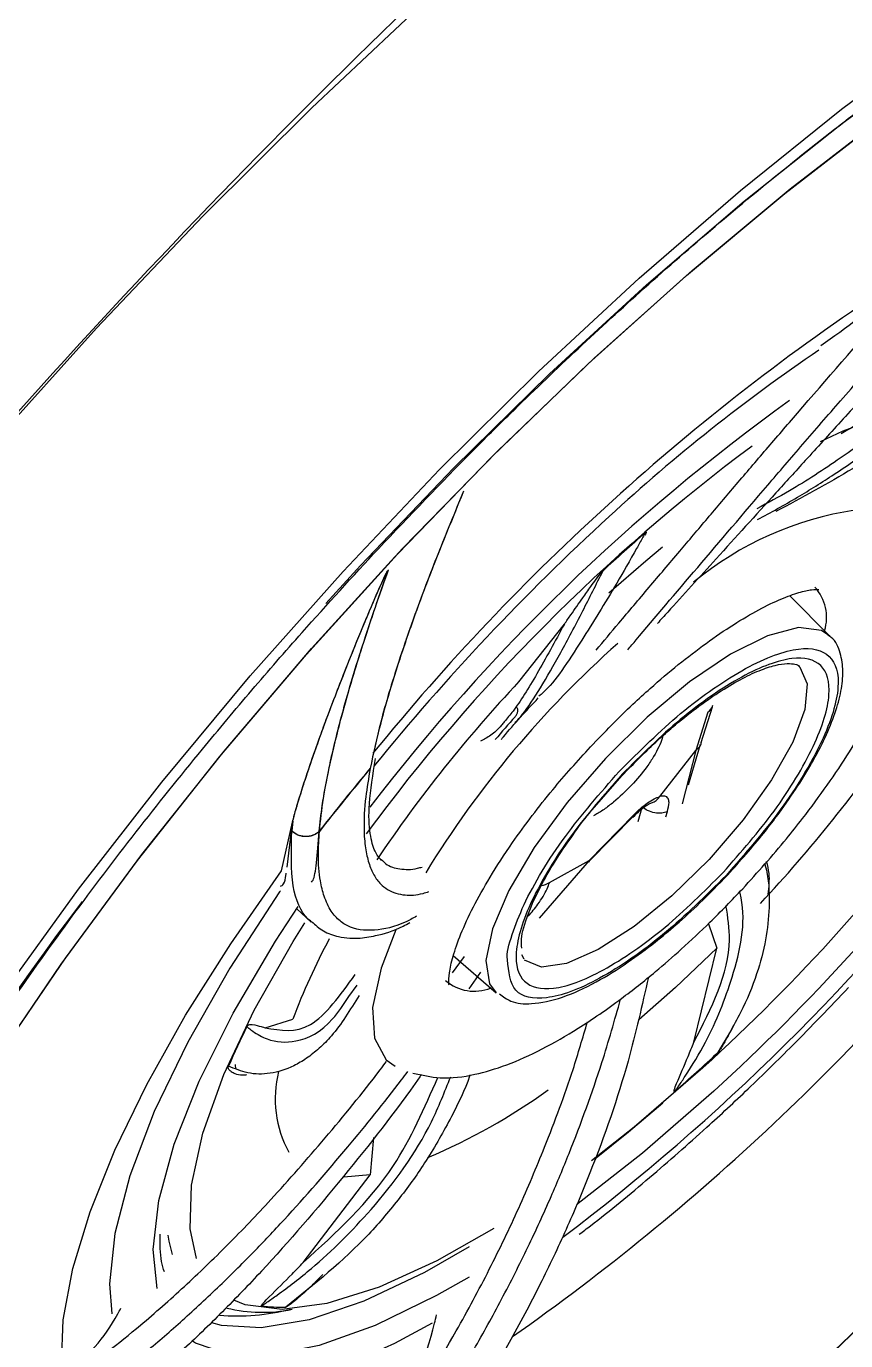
# Model space of a CAD drawing. Header units: inches. Extents: x 2 to 86, y -22 to 129.
# Drawn here: x 12.816 to 13.657, y 67.059 to 68.408 of the extents above; entities that cross this region are included whole.
import ezdxf

# ---------------------------------------------------------------- set-up
doc = ezdxf.new("R2010")
doc.units = ezdxf.units.IN
doc.header["$MEASUREMENT"] = 0
doc.layers.add('1', color=4, linetype='Continuous')
doc.layers.add('BDIM_CYAN', color=4, linetype='Continuous')

# ---------------------------------------------------------------- blocks, each defined once
blk = doc.blocks.new('2020 HS PILLOW')
at = {"layer": '1', "color": 2}
for points, knots in [([(5.8034, -0.0127), (5.5758, -0.0117), (5.1207, -0.0097), (4.4379, -0.0073), (3.7551, -0.0052), (3.0724, -0.0034), (2.3896, -0.0021), (1.7069, -0.001), (1.0241, -0.0003), (0.3414, 0), (-0.3414, 0), (-1.0241, -0.0003), (-1.7069, -0.001), (-2.3896, -0.0021), (-3.0724, -0.0034), (-3.7551, -0.0052), (-4.4379, -0.0073), (-5.1207, -0.0097), (-5.5758, -0.0117), (-5.8034, -0.0127)], [0, 0, 0, 0, 0.058824, 0.117648, 0.176472, 0.235295, 0.294119, 0.352942, 0.411765, 0.470588, 0.529412, 0.588235, 0.647058, 0.705881, 0.764705, 0.823528, 0.882352, 0.941176, 1, 1, 1, 1]), ([(5.8027, -0.0093), (4.0523, -0.005), (0.1838, 0.0045), (-3.6846, -0.0044), (-5.8027, -0.0093)], [0, 0, 0, 0, 0.452479, 1, 1, 1, 1])]:
    blk.add_open_spline(points, degree=3, knots=knots, dxfattribs=at)
blk = doc.blocks.new('2020 RHYTHM')
at = {"layer": 'BDIM_CYAN', "color": 3}
for p, q in [((10.8172, 66.874), (10.8292, 66.8868)), ((11.267, 66.7968), (11.226, 66.838)), ((10.9481, 66.7499), (10.9948, 66.8091)), ((11.135, 66.6876), (11.1466, 66.7243)), ((11.1419, 66.7186), (11.1295, 66.6795)), ((11.122, 66.6443), (11.1345, 66.6857)), ((11.0926, 66.6321), (11.1295, 66.6795)), ((11.1295, 66.6795), (11.1154, 66.6246)), ((11.021, 66.6156), (11.0536, 66.6533)), ((11.0704, 66.6066), (11.0744, 66.6214)), ((11.0989, 66.6114), (11.1004, 66.6167)), ((10.7046, 66.556), (10.7159, 66.6058)), ((10.7159, 66.6058), (10.715, 66.5969)), ((10.7162, 66.6069), (10.7152, 66.5968)), ((11.0199, 66.5655), (11.066, 66.6124)), ((11.0659, 66.6133), (11.0201, 66.5666)), ((10.7104, 66.5597), (10.715, 66.5969)), ((11.0201, 66.5666), (10.9688, 66.5074)), ((10.9795, 66.544), (11.0201, 66.5666)), ((10.7203, 66.5171), (10.735, 66.5034)), ((11.1424, 66.5015), (11.1511, 66.4766)), ((10.8799, 66.4513), (10.8922, 66.4682)), ((10.8809, 66.4689), (10.925, 66.4307)), ((10.9535, 66.4653), (10.9511, 66.4698)), ((11.1275, 66.38), (11.1511, 66.4766)), ((10.897, 66.435), (10.9091, 66.4518)), ((10.7737, 66.4269), (10.7822, 66.4386)), ((10.6881, 66.395), (10.7165, 66.4037)), ((10.6571, 66.3573), (10.6575, 66.3524)), ((10.799, 66.2825), (10.7956, 66.2441)), ((10.727, 66.1541), (10.7956, 66.2441))]:
    blk.add_line(p, q, dxfattribs=at)
at = {"layer": 'BDIM_CYAN', "color": 3, "flags": 128}
for points in [[(12.265, 67.9701), (12.2612, 67.9807), (12.236, 68.0288), (12.2011, 68.067), (12.1568, 68.0951), (12.1035, 68.1128), (12.0416, 68.1199), (11.9715, 68.1166), (11.8938, 68.1027), (11.809, 68.0783), (11.7179, 68.0438), (11.621, 67.9992), (11.5192, 67.945), (11.4132, 67.8816), (11.3038, 67.8094), (11.1918, 67.7291), (11.0782, 67.6411), (10.9637, 67.5463), (10.8493, 67.4452), (10.7358, 67.3387), (10.624, 67.2276)], [(10.8666, 66.9675), (10.9681, 67.0681), (11.0714, 67.1638), (11.1753, 67.2538), (11.2789, 67.3372), (11.3812, 67.4132), (11.4813, 67.4811), (11.5781, 67.5401), (11.6708, 67.5898), (11.7583, 67.6297), (11.84, 67.6593), (11.915, 67.6785), (11.9825, 67.6869), (12.042, 67.6846), (12.0928, 67.6715), (12.1346, 67.6478), (12.1667, 67.6137), (12.1891, 67.5695), (12.2013, 67.5157), (12.2035, 67.4527), (12.2007, 67.4186)], [(10.8237, 66.8809), (10.9205, 66.9807), (11.0196, 67.0763), (11.12, 67.1667), (11.2207, 67.2509), (11.3205, 67.3282), (11.4185, 67.3976), (11.5138, 67.4586), (11.6052, 67.5104), (11.6919, 67.5525), (11.773, 67.5845), (11.8476, 67.6062), (11.9151, 67.6171), (11.9746, 67.6174), (11.9997, 67.6137)], [(10.8292, 66.8868), (10.9262, 66.9864), (11.0254, 67.0817), (11.1258, 67.1717), (11.2264, 67.2556), (11.3262, 67.3324), (11.4241, 67.4014), (11.5191, 67.4618), (11.6103, 67.5131), (11.6967, 67.5546), (11.7775, 67.5861), (11.8517, 67.6071), (11.9187, 67.6174), (11.9777, 67.617), (12.0018, 67.6133)], [(10.7502, 66.8301), (10.7857, 66.8691), (10.8813, 66.9693), (10.9794, 67.0657), (11.079, 67.1572), (11.1792, 67.2429), (11.2789, 67.3221), (11.3771, 67.3938), (11.4729, 67.4575), (11.5654, 67.5124), (11.6536, 67.5581), (11.7069, 67.582)], [(10.7502, 66.8301), (10.7857, 66.8691), (10.8813, 66.9693), (10.9794, 67.0657), (11.079, 67.1572), (11.1792, 67.2429), (11.2789, 67.3221), (11.3771, 67.3938), (11.4729, 67.4575), (11.5654, 67.5124), (11.6536, 67.5581), (11.7069, 67.582)], [(12.1339, 67.4701), (12.1357, 67.4575), (12.1376, 67.3964), (12.1293, 67.3268), (12.1109, 67.2495), (12.0825, 67.1651), (12.0446, 67.0746), (11.9974, 66.9789), (11.9414, 66.8791), (11.8773, 66.776), (11.8056, 66.6708), (11.7272, 66.5645), (11.6427, 66.4583), (11.5532, 66.3533), (11.4595, 66.2504), (11.3625, 66.1508), (11.2633, 66.0555)], [(10.624, 67.2276), (10.5149, 67.1128), (10.4092, 66.995), (10.3078, 66.8753), (10.2114, 66.7544), (10.1208, 66.6334), (10.0366, 66.5132), (9.9596, 66.3946), (9.8902, 66.2786), (9.829, 66.166), (9.7765, 66.0578), (9.7331, 65.9547), (9.699, 65.8575), (9.6747, 65.767), (9.6602, 65.6838), (9.6556, 65.6086), (9.6611, 65.542), (9.6764, 65.4844), (9.7017, 65.4363), (9.7366, 65.3981), (9.7808, 65.37), (9.801, 65.3617)], [(11.2574, 66.9963), (11.2808, 67.0072), (11.315, 67.0201)], [(10.3366, 65.452), (10.307, 65.4495), (10.2475, 65.4518), (10.1966, 65.4649), (10.1549, 65.4886), (10.1227, 65.5227), (10.1004, 65.5669), (10.0881, 65.6207), (10.086, 65.6837), (10.0941, 65.7551), (10.1123, 65.8344), (10.1405, 65.9208), (10.1783, 66.0134), (10.2254, 66.1113), (10.2814, 66.2137), (10.3457, 66.3194), (10.4177, 66.4276), (10.4967, 66.5371), (10.5819, 66.6469), (10.6726, 66.7559), (10.7678, 66.8631), (10.8666, 66.9675)], [(11.0404, 66.841), (11.0783, 66.8741), (11.0953, 66.8882)], [(10.1701, 65.615), (10.166, 65.6249), (10.1534, 65.6764), (10.1509, 65.737), (10.1587, 65.8061), (10.1765, 65.883), (10.2043, 65.967), (10.2417, 66.0572), (10.2884, 66.1526), (10.3439, 66.2522), (10.4075, 66.3551), (10.4788, 66.4603), (10.5569, 66.5665), (10.641, 66.6727), (10.7302, 66.7779), (10.8237, 66.8809)], [(10.1648, 65.6284), (10.153, 65.6796), (10.1511, 65.7407), (10.1594, 65.8103), (10.1778, 65.8877), (10.2062, 65.972), (10.2442, 66.0625), (10.2914, 66.1582), (10.3473, 66.2581), (10.4114, 66.3612), (10.4831, 66.4664), (10.5615, 66.5726), (10.646, 66.6788), (10.7355, 66.7839), (10.8172, 66.874)], [(11.267, 66.7968), (11.2584, 66.8026), (11.2349, 66.8054), (11.2032, 66.7971), (11.1652, 66.7782), (11.1232, 66.7497), (11.0796, 66.7134), (11.0369, 66.6713), (10.9975, 66.6259), (10.9639, 66.5799), (10.9379, 66.5359), (10.921, 66.4964), (10.9143, 66.4638), (10.9181, 66.4399), (10.925, 66.4307)], [(11.2356, 66.7656), (11.2362, 66.765), (11.2439, 66.7477), (11.2414, 66.7214), (11.2289, 66.6878), (11.2073, 66.6492), (11.1781, 66.6082), (11.1432, 66.5677), (11.105, 66.5304), (11.0662, 66.4988), (11.0293, 66.4751), (10.997, 66.4609), (10.9713, 66.4572), (10.954, 66.4641)], [(11.066, 66.6124), (11.0663, 66.6123), (11.0664, 66.6125), (11.0659, 66.6133)], [(10.4793, 66.0494), (10.481, 66.0954), (10.4907, 66.1478), (10.5084, 66.206), (10.5338, 66.2693), (10.5666, 66.3368), (10.6064, 66.4077), (10.6526, 66.4811), (10.7046, 66.556)], [(10.4793, 66.0494), (10.481, 66.0954), (10.4907, 66.1478), (10.5084, 66.206), (10.5338, 66.2693), (10.5666, 66.3368), (10.6064, 66.4077), (10.6526, 66.4811), (10.7046, 66.556)], [(10.7037, 66.5355), (10.7028, 66.5343), (10.6518, 66.4559), (10.6087, 66.3803), (10.5743, 66.3089), (10.5492, 66.243), (10.5338, 66.1837), (10.5285, 66.1321), (10.5307, 66.1015)], [(10.5772, 66.1273), (10.5732, 66.1673), (10.5789, 66.2176), (10.5947, 66.2756), (10.6203, 66.3402), (10.6552, 66.41), (10.6987, 66.4838), (10.7218, 66.5193)], [(10.6175, 66.1582), (10.6109, 66.1885), (10.6123, 66.2336), (10.6239, 66.2868), (10.6455, 66.3471), (10.6766, 66.4131), (10.7167, 66.4834), (10.7286, 66.5024)], [(10.822, 66.4955), (10.8068, 66.4561), (10.7981, 66.4158), (10.8, 66.3841), (10.8122, 66.362), (10.8213, 66.3554)], [(11.1511, 66.4766), (11.1086, 66.4361), (11.0711, 66.403)], [(11.1368, 66.3538), (11.0663, 66.2929), (11.0227, 66.2584)], [(11.1481, 66.33), (11.075, 66.2664), (11.0072, 66.2132)], [(11.0956, 66.3174), (11.0604, 66.2877), (11.0257, 66.2598)], [(11.465, 66.2562), (11.3682, 66.1564), (11.2691, 66.0608), (11.1687, 65.9705), (11.0681, 65.8862), (10.9682, 65.809), (10.8702, 65.7395), (10.7749, 65.6786), (10.6835, 65.6268), (10.5968, 65.5846), (10.5157, 65.5526), (10.4411, 65.531), (10.3736, 65.52), (10.3668, 65.5195)], [(10.7956, 66.2441), (10.7686, 66.2418), (10.7678, 66.2419)], [(10.9223, 66.189), (10.8641, 66.1559), (10.8047, 66.1287), (10.7513, 66.112), (10.7053, 66.1059), (10.6675, 66.1108), (10.6557, 66.1154)], [(10.5928, 66.1622), (10.5895, 66.1761), (10.5886, 66.182)], [(10.8973, 66.1702), (10.8512, 66.1438), (10.7891, 66.1144), (10.733, 66.0953), (10.684, 66.087), (10.6432, 66.0896), (10.6334, 66.0923)], [(10.897, 66.1391), (10.8638, 66.1201), (10.8007, 66.0894), (10.7435, 66.0689), (10.6931, 66.0589), (10.6506, 66.0598), (10.6167, 66.0713), (10.6135, 66.0733)], [(10.5694, 66.0339), (10.5726, 66.0318), (10.6065, 66.0185), (10.6491, 66.0159), (10.6996, 66.024), (10.7573, 66.0426), (10.8209, 66.0714), (10.8594, 66.0921)]]:
    blk.add_lwpolyline(points, dxfattribs=at)
at = {"layer": 'BDIM_CYAN', "color": 3}
for centre, radius, start, end in [((12.6209, 65.1944), 2.3491, 123.4442, 140.8816), ((12.2908, 65.5655), 1.8427, 124.1722, 132.7172), ((12.4166, 65.3791), 2.0424, 125.6656, 142.5405), ((12.3233, 65.4661), 1.9021, 126.6755, 143.6373), ((11.3441, 66.5881), 0.3417, 98.6514, 129.379), ((12.6438, 65.1678), 2.3744, 132.4667, 140.9618), ((12.3057, 65.4972), 1.8664, 131.1344, 132.9341), ((11.2178, 66.8161), 0.0459, 342.4315, 42.3943), ((11.7437, 66.0079), 1.0451, 131.6107, 148.5054), ((11.9933, 65.7676), 1.4344, 136.7734, 146.1129), ((11.1345, 66.7295), 0.0132, 303.8493, 343.3056), ((11.7822, 65.9719), 1.1194, 138.4715, 140.0611), ((10.134, 67.5184), 1.4557, 316.8337, 325.7758), ((12.975, 64.8467), 2.8358, 140.2218, 141.8991), ((12.9751, 64.8465), 2.8358, 140.222, 141.8992), ((9.8026, 67.8215), 1.9835, 312.2724, 323.7022), ((11.0803, 66.6398), 0.0145, 285.7295, 327.9438), ((9.6877, 67.9289), 2.1655, 312.4084, 323.0334), ((9.6229, 67.9922), 2.2719, 307.0934, 322.3108), ((9.551, 68.0549), 2.417, 305.1276, 321.5289), ((10.9687, 66.5595), 0.0189, 277.4438, 304.7029), ((12.3321, 65.1147), 2.3113, 142.4195, 159.6796), ((11.3214, 66.1799), 0.645, 151.6577, 159.6952), ((10.9023, 66.4772), 0.0448, 229.1678, 292.1588), ((11.415, 66.0253), 0.8329, 153.558, 156.6403), ((9.8805, 67.7357), 1.8665, 311.1344, 312.9343), ((10.8122, 66.3219), 0.114, 165.7856, 208.6509), ((10.603, 66.8541), 0.6436, 293.035, 305.6611), ((10.6601, 66.3087), 0.2094, 264.7697, 284.893), ((10.6849, 66.2555), 0.1525, 256.2865, 281.5983), ((10.7045, 66.2484), 0.1401, 261.7323, 271.8545)]:
    blk.add_arc(centre, radius, start, end, dxfattribs=at)
for points, knots in [([(12.2545, 66.6075), (12.2918, 66.6572), (12.3281, 66.7067), (12.398, 66.8053), (12.4317, 66.8545), (12.4964, 66.9525), (12.5275, 67.0014), (12.5721, 67.0745), (12.5867, 67.0989), (12.6149, 67.1472), (12.6286, 67.1711), (12.6951, 67.29), (12.7416, 67.382), (12.8017, 67.5156), (12.8201, 67.5593), (12.8452, 67.6238), (12.8532, 67.6452), (12.8683, 67.6874), (12.8754, 67.7083), (12.9086, 67.8109), (12.9278, 67.8877), (12.9459, 67.9952), (12.9501, 68.0297), (12.9549, 68.0961), (12.9555, 68.1281), (12.9517, 68.2196), (12.9417, 68.2736), (12.9076, 68.3683), (12.8834, 68.4089), (12.844, 68.4509), (12.8356, 68.4589), (12.8181, 68.4739), (12.8089, 68.4809), (12.7801, 68.5005), (12.7594, 68.5116), (12.6922, 68.5392), (12.6412, 68.5501), (12.5691, 68.554), (12.5543, 68.5543), (12.5238, 68.554), (12.5082, 68.5533), (12.4604, 68.5498), (12.4273, 68.5455), (12.3244, 68.527), (12.2509, 68.5071), (12.1527, 68.4727), (12.1328, 68.4654), (12.0922, 68.4497), (12.0716, 68.4413), (12.009, 68.4149), (11.9666, 68.3956), (11.8371, 68.3326), (11.7479, 68.284), (11.6098, 68.2011), (11.563, 68.1718), (11.4918, 68.1252), (11.4678, 68.1093), (11.42, 68.0768), (11.3961, 68.0603), (11.3242, 68.0097), (11.2761, 67.9747), (11.1797, 67.9021), (11.1314, 67.8645), (11.083, 67.8257)], [0, 0, 0, 0, 0.03125, 0.03125, 0.0625, 0.0625, 0.09375, 0.09375, 0.109375, 0.109375, 0.125, 0.125, 0.1875, 0.1875, 0.21875, 0.21875, 0.234375, 0.234375, 0.25, 0.25, 0.3125, 0.3125, 0.34375, 0.34375, 0.375, 0.375, 0.4375, 0.4375, 0.5, 0.5, 0.515625, 0.515625, 0.53125, 0.53125, 0.5625, 0.5625, 0.625, 0.625, 0.640625, 0.640625, 0.65625, 0.65625, 0.6875, 0.6875, 0.75, 0.75, 0.765625, 0.765625, 0.78125, 0.78125, 0.8125, 0.8125, 0.875, 0.875, 0.90625, 0.90625, 0.921875, 0.921875, 0.9375, 0.9375, 0.96875, 0.96875, 1, 1, 1, 1]), ([(10.8041, 66.8864), (10.836, 66.92), (10.8807, 66.967), (10.9479, 67.0336), (11.0051, 67.0885), (11.0736, 67.1514), (11.1454, 67.2142), (11.22, 67.2762), (11.2959, 67.3359), (11.372, 67.3921), (11.4474, 67.4441), (11.5212, 67.4911), (11.5926, 67.5327), (11.661, 67.5686), (11.7258, 67.5986), (11.7864, 67.6225), (11.8425, 67.6403), (11.8937, 67.6522), (11.9398, 67.6584), (11.9806, 67.6591), (12.0163, 67.6547), (12.0471, 67.645), (12.0703, 67.6329), (12.0809, 67.6212), (12.085, 67.6167)], [0, 0, 0, 0, 0.061381, 0.085743, 0.126095, 0.167656, 0.211897, 0.257667, 0.304484, 0.351956, 0.399794, 0.447773, 0.495715, 0.543471, 0.590922, 0.637969, 0.684553, 0.730667, 0.776404, 0.82204, 0.868105, 0.91578, 0.967486, 1, 1, 1, 1]), ([(12.176, 66.249), (12.0576, 66.1002), (11.806, 65.807), (11.4688, 65.4693), (11.2288, 65.2567), (11.0918, 65.1435), (10.9908, 65.0611), (10.8927, 64.9813), (10.7657, 64.8794), (10.6132, 64.7611), (10.4412, 64.6372), (10.3068, 64.5513), (10.2047, 64.4946), (10.1062, 64.4462), (9.9436, 64.3844), (9.7396, 64.3674), (9.5478, 64.4692), (9.4195, 64.6867), (9.3765, 64.948), (9.3859, 65.161), (9.4037, 65.2893), (9.43, 65.4214), (9.4697, 65.558), (9.5161, 65.68), (9.5465, 65.75), (9.571, 65.8024), (9.5974, 65.8549), (9.6349, 65.925), (9.7048, 66.0492), (9.8614, 66.3024), (10.1282, 66.6729), (10.5011, 67.1109), (10.7725, 67.385), (10.9106, 67.5144)], [0, 0, 0, 0, 0.0625, 0.125, 0.15625, 0.171875, 0.1875, 0.203125, 0.21875, 0.25, 0.28125, 0.3125, 0.328125, 0.34375, 0.375, 0.4375, 0.5, 0.5625, 0.625, 0.65625, 0.671875, 0.6875, 0.71875, 0.734375, 0.742188, 0.75, 0.757812, 0.765625, 0.78125, 0.8125, 0.875, 0.9375, 1, 1, 1, 1]), ([(11.5072, 67.2618), (11.4912, 67.2452), (11.4543, 67.2069), (11.4038, 67.1533), (11.3565, 67.1024), (11.3164, 67.0588), (11.2784, 67.0171), (11.2434, 66.9786), (11.2003, 66.9311), (11.1529, 66.8787), (11.1129, 66.8347), (11.0937, 66.8136), (11.0902, 66.8097)], [0, 0, 0, 0, 0.099872, 0.231515, 0.326632, 0.415728, 0.50721, 0.595708, 0.671473, 0.831615, 0.969447, 1, 1, 1, 1]), ([(11.0273, 66.7824), (11.035, 66.7915), (11.0526, 66.8124), (11.0811, 66.8461), (11.1115, 66.882), (11.1413, 66.9173), (11.1709, 66.9521), (11.2016, 66.9881), (11.2521, 67.0468), (11.327, 67.133), (11.397, 67.2097), (11.4329, 67.249)], [0, 0, 0, 0, 0.072079, 0.163922, 0.252754, 0.330159, 0.407557, 0.485072, 0.562853, 0.776309, 1, 1, 1, 1]), ([(11.2577, 67.0947), (11.2836, 67.1133), (11.3438, 67.1567), (11.4004, 67.2155), (11.4327, 67.2492)], [0, 0, 0, 0, 0.429129, 1, 1, 1, 1]), ([(11.0599, 66.7827), (11.0627, 66.7861), (11.0843, 66.8119), (11.1315, 66.8672), (11.1894, 66.9353), (11.2394, 66.9937), (11.2787, 67.0391), (11.3185, 67.0846), (11.3632, 67.135), (11.4072, 67.1838), (11.4395, 67.219), (11.4532, 67.2339)], [0, 0, 0, 0, 0.028481, 0.220014, 0.417808, 0.510683, 0.606377, 0.70895, 0.793606, 0.912397, 1, 1, 1, 1]), ([(11.1929, 66.9163), (11.2065, 66.9237), (11.2328, 66.938), (11.2735, 66.9638), (11.3131, 66.9912), (11.3531, 67.021), (11.4093, 67.0653), (11.4491, 67.1001), (11.4771, 67.1246)], [0, 0, 0, 0, 0.135552, 0.260798, 0.405842, 0.535564, 0.673856, 1, 1, 1, 1]), ([(11.5018, 67.1232), (11.5012, 67.1227), (11.4996, 67.1213), (11.4948, 67.1173), (11.4794, 67.1047), (11.4428, 67.0753), (11.3784, 67.0267), (11.2967, 66.9701), (11.2382, 66.9387), (11.2117, 66.9245)], [0, 0, 0, 0, 0.007325, 0.019566, 0.058651, 0.192116, 0.441769, 0.746986, 1, 1, 1, 1]), ([(11.4142, 67.0834), (11.3903, 67.0639), (11.3464, 67.0281), (11.2823, 66.9818), (11.2321, 66.9488), (11.2034, 66.9334), (11.1922, 66.9274)], [0, 0, 0, 0, 0.341335, 0.627264, 0.854476, 1, 1, 1, 1]), ([(11.3082, 67.0197), (11.3006, 67.0161), (11.2906, 67.0113), (11.2808, 67.0056), (11.2785, 67.0043)], [0, 0, 0, 0, 0.766316, 1, 1, 1, 1]), ([(10.8914, 66.9453), (10.878, 66.9127), (10.8525, 66.8506), (10.8249, 66.7722), (10.8059, 66.7091), (10.7989, 66.6764), (10.7956, 66.661)], [0, 0, 0, 0, 0.292679, 0.556946, 0.792739, 1, 1, 1, 1]), ([(10.8914, 66.9453), (10.8824, 66.9236), (10.8645, 66.8802), (10.8429, 66.8231), (10.8254, 66.7725), (10.8124, 66.7301), (10.8023, 66.6925), (10.7979, 66.6714), (10.7957, 66.6609)], [0, 0, 0, 0, 0.192911, 0.386635, 0.548014, 0.709749, 0.856107, 1, 1, 1, 1]), ([(11.0779, 66.903), (11.0775, 66.9023), (11.0765, 66.9004), (11.0735, 66.895), (11.064, 66.8779), (11.0425, 66.8403), (11.0094, 66.7869), (10.9834, 66.7473), (10.9702, 66.7363), (10.9686, 66.7351)], [0, 0, 0, 0, 0.009297, 0.024835, 0.074449, 0.243874, 0.560787, 0.948233, 1, 1, 1, 1]), ([(11.0779, 66.903), (11.078, 66.903), (11.0782, 66.9032), (11.0784, 66.9034), (11.0786, 66.9034), (11.0787, 66.9033), (11.0787, 66.903), (11.0783, 66.902), (11.0777, 66.901), (11.0773, 66.9004)], [0, 0, 0, 0, 0.0547071, 0.1099512, 0.1599651, 0.2146254, 0.3080852, 0.5999564, 1, 1, 1, 1]), ([(11.1776, 66.5375), (11.1929, 66.5544), (11.2143, 66.5782), (11.2427, 66.614), (11.2649, 66.644), (11.2881, 66.6788), (11.3086, 66.7138), (11.3257, 66.7484), (11.339, 66.7818), (11.3477, 66.8138), (11.3516, 66.8447), (11.3486, 66.874), (11.3427, 66.8957), (11.3351, 66.9045), (11.334, 66.9058)], [0, 0, 0, 0, 0.128569, 0.17973, 0.263603, 0.348494, 0.437544, 0.528263, 0.619974, 0.712456, 0.805925, 0.898014, 0.985298, 1, 1, 1, 1]), ([(10.1574, 65.5635), (10.1527, 65.5678), (10.1402, 65.5792), (10.1267, 65.6053), (10.1159, 65.6415), (10.1112, 65.6843), (10.1127, 65.7338), (10.1207, 65.7901), (10.1355, 65.8527), (10.1572, 65.9213), (10.1859, 65.9953), (10.2215, 66.074), (10.2637, 66.1567), (10.3122, 66.2425), (10.3664, 66.3305), (10.4257, 66.4196), (10.4888, 66.5083), (10.5547, 66.5954), (10.6167, 66.6728), (10.6739, 66.741), (10.7338, 66.81), (10.7778, 66.8579), (10.8041, 66.8864)], [0, 0, 0, 0, 0.034554, 0.091606, 0.14436, 0.195909, 0.247364, 0.299045, 0.351183, 0.403793, 0.456811, 0.51014, 0.563672, 0.61728, 0.670803, 0.724005, 0.776453, 0.82716, 0.876965, 0.91271, 0.947974, 1, 1, 1, 1]), ([(10.7159, 66.6058), (10.7172, 66.6106), (10.7199, 66.6205), (10.7252, 66.6378), (10.7317, 66.6577), (10.7396, 66.6806), (10.7489, 66.7065), (10.76, 66.7358), (10.771, 66.7639), (10.781, 66.7888), (10.7891, 66.8085), (10.798, 66.8298), (10.8055, 66.8471), (10.8113, 66.8594), (10.8132, 66.8629), (10.8139, 66.864), (10.8142, 66.8644), (10.8143, 66.8646), (10.8144, 66.8647)], [0, 0, 0, 0, 0.080962, 0.167462, 0.259658, 0.357707, 0.461762, 0.571968, 0.68846, 0.761739, 0.827128, 0.884505, 0.967923, 0.990248, 0.996641, 0.998677, 0.999422, 1, 1, 1, 1]), ([(10.7162, 66.6069), (10.7181, 66.6138), (10.7223, 66.6289), (10.7319, 66.6586), (10.7423, 66.6886), (10.7527, 66.7165), (10.7612, 66.7389), (10.7721, 66.767), (10.7843, 66.7971), (10.7971, 66.8277), (10.8058, 66.8479), (10.8115, 66.8597), (10.8132, 66.863), (10.8139, 66.864), (10.8142, 66.8644), (10.8143, 66.8646), (10.8144, 66.8646)], [0, 0, 0, 0, 0.116058, 0.252234, 0.419435, 0.496544, 0.580239, 0.670725, 0.798539, 0.889314, 0.969997, 0.9908, 0.996799, 0.998729, 0.999441, 1, 1, 1, 1]), ([(10.7434, 66.5965), (10.7443, 66.605), (10.7455, 66.6165), (10.7488, 66.6377), (10.7523, 66.656), (10.7576, 66.6801), (10.7634, 66.7039), (10.7715, 66.7337), (10.7817, 66.7677), (10.7926, 66.8017), (10.8036, 66.8342), (10.8106, 66.8541), (10.8144, 66.8647)], [0, 0, 0, 0, 0.128921, 0.173174, 0.289807, 0.364294, 0.464776, 0.565061, 0.689177, 0.817314, 0.902349, 1, 1, 1, 1]), ([(10.7436, 66.5963), (10.7448, 66.6074), (10.747, 66.6281), (10.7546, 66.6674), (10.7646, 66.7086), (10.7763, 66.75), (10.7881, 66.7877), (10.8003, 66.8247), (10.8098, 66.8518), (10.8144, 66.8646)], [0, 0, 0, 0, 0.1646148, 0.3094146, 0.499757, 0.6418682, 0.7498096, 0.8810021, 1, 1, 1, 1]), ([(10.9442, 66.7078), (10.9468, 66.7106), (10.9549, 66.7194), (10.9702, 66.743), (10.9907, 66.7787), (11.0124, 66.8197), (11.0274, 66.8498), (11.0344, 66.8637)], [0, 0, 0, 0, 0.1046389, 0.330904, 0.5663987, 0.7995735, 1, 1, 1, 1]), ([(10.9948, 66.8091), (10.997, 66.8122), (11.0031, 66.8208), (11.0121, 66.8337), (11.0208, 66.8461), (11.0274, 66.855), (11.0313, 66.8606), (11.0341, 66.8634), (11.0344, 66.8637)], [0, 0, 0, 0, 0.191782, 0.518998, 0.728969, 0.85611, 0.98384, 1, 1, 1, 1]), ([(11.0216, 66.6832), (11.036, 66.6981), (11.0561, 66.7189), (11.0865, 66.7465), (11.1117, 66.7679), (11.1405, 66.79), (11.1684, 66.809), (11.1944, 66.8243), (11.2172, 66.8352), (11.2357, 66.8418), (11.2488, 66.8447), (11.2557, 66.8446), (11.2556, 66.8446), (11.2556, 66.8446)], [0, 0, 0, 0, 0.146622, 0.204933, 0.299939, 0.395198, 0.493537, 0.591354, 0.686856, 0.778621, 0.866018, 0.949916, 1, 1, 1, 1]), ([(10.9948, 66.8091), (10.9852, 66.7913), (10.9661, 66.7561), (10.9465, 66.7247), (10.9361, 66.7123), (10.9332, 66.7088)], [0, 0, 0, 0, 0.419932, 0.834301, 1, 1, 1, 1]), ([(11.1623, 66.5518), (11.175, 66.566), (11.1926, 66.5857), (11.2152, 66.6152), (11.2322, 66.6393), (11.249, 66.6666), (11.2627, 66.6929), (11.2728, 66.7178), (11.279, 66.7404), (11.2812, 66.7611), (11.2782, 66.7793), (11.2728, 66.7929), (11.2664, 66.7967), (11.2653, 66.7973)], [0, 0, 0, 0, 0.148488, 0.20655, 0.301124, 0.395513, 0.49311, 0.590851, 0.687913, 0.784344, 0.881258, 0.980434, 1, 1, 1, 1]), ([(11.051, 66.6579), (11.072, 66.6788), (11.1042, 66.7108), (11.1484, 66.744), (11.1812, 66.7645), (11.2108, 66.7782), (11.243, 66.7865), (11.2703, 66.7799), (11.278, 66.7524), (11.2713, 66.7193), (11.2592, 66.6885), (11.2406, 66.6542), (11.21, 66.6077), (11.18, 66.5735), (11.1606, 66.5512)], [0, 0, 0, 0, 0.1197284, 0.1841803, 0.25, 0.3158197, 0.3802716, 0.5, 0.6197284, 0.6841803, 0.75, 0.8158197, 0.8802716, 1, 1, 1, 1]), ([(11.0536, 66.6533), (11.066, 66.666), (11.0831, 66.6836), (11.1089, 66.7061), (11.1298, 66.7229), (11.1532, 66.7394), (11.1751, 66.7525), (11.1948, 66.7618), (11.2112, 66.7672), (11.2238, 66.7691), (11.2322, 66.7677), (11.2349, 66.767), (11.2358, 66.7652), (11.2359, 66.7649)], [0, 0, 0, 0, 0.155605, 0.216349, 0.314774, 0.412183, 0.511616, 0.609342, 0.703869, 0.794791, 0.884805, 0.985336, 1, 1, 1, 1]), ([(11.1576, 66.5542), (11.176, 66.5752), (11.2043, 66.6075), (11.2332, 66.6515), (11.2508, 66.6839), (11.2623, 66.713), (11.2686, 66.7443), (11.2613, 66.7704), (11.2355, 66.7765), (11.2051, 66.7687), (11.1771, 66.7558), (11.1461, 66.7364), (11.1043, 66.705), (11.0738, 66.6747), (11.054, 66.655)], [0, 0, 0, 0, 0.119728, 0.18418, 0.25, 0.31582, 0.380272, 0.5, 0.619728, 0.68418, 0.75, 0.81582, 0.880272, 1, 1, 1, 1]), ([(10.93, 66.6907), (10.9307, 66.6916), (10.9427, 66.7059), (10.9557, 66.7201), (10.968, 66.7333)], [0, 0, 0, 0, 0.063108, 1, 1, 1, 1]), ([(10.9442, 66.7141), (10.9449, 66.7149), (10.9461, 66.7164), (10.947, 66.7189), (10.9471, 66.7209), (10.9468, 66.7223), (10.9462, 66.7236), (10.9455, 66.7242), (10.9452, 66.7246)], [0, 0, 0, 0, 0.27767, 0.532627, 0.651875, 0.767289, 0.882123, 1, 1, 1, 1]), ([(10.9332, 66.7088), (10.9322, 66.7076), (10.9274, 66.7016), (10.9194, 66.6945), (10.9123, 66.6907), (10.9088, 66.6889)], [0, 0, 0, 0, 0.111077, 0.559173, 1, 1, 1, 1]), ([(10.8766, 66.4388), (10.8765, 66.4391), (10.8763, 66.4398), (10.8764, 66.4507), (10.8801, 66.4677), (10.8881, 66.4908), (10.9008, 66.5184), (10.9185, 66.55), (10.9391, 66.5818), (10.9612, 66.6121), (10.9874, 66.6453), (11.0084, 66.6686), (11.0216, 66.6832)], [0, 0, 0, 0, 0.082169, 0.171277, 0.267426, 0.368424, 0.472638, 0.576408, 0.690758, 0.77765, 0.860299, 1, 1, 1, 1]), ([(11.0956, 66.6943), (11.0954, 66.6935), (11.0949, 66.6902), (11.0918, 66.6831), (11.0866, 66.6733), (11.0777, 66.6598), (11.0691, 66.6499), (11.0634, 66.6435)], [0, 0, 0, 0, 0.0655313, 0.2588028, 0.4517796, 0.6450512, 1, 1, 1, 1]), ([(11.1349, 66.6876), (11.1349, 66.6872), (11.1347, 66.6858), (11.1333, 66.6828), (11.131, 66.6808), (11.1295, 66.6795)], [0, 0, 0, 0, 0.118373, 0.429061, 1, 1, 1, 1]), ([(10.8069, 66.567), (10.8047, 66.5695), (10.8, 66.575), (10.795, 66.5934), (10.7934, 66.6234), (10.7985, 66.6548), (10.8012, 66.6711)], [0, 0, 0, 0, 0.213266, 0.450893, 0.713095, 1, 1, 1, 1]), ([(10.7957, 66.6609), (10.794, 66.6509), (10.7901, 66.6279), (10.7888, 66.601), (10.7904, 66.5793), (10.794, 66.5636), (10.7992, 66.5513), (10.8058, 66.5424), (10.8159, 66.5343), (10.8301, 66.5303), (10.8448, 66.531), (10.8538, 66.534), (10.8558, 66.5347)], [0, 0, 0, 0, 0.099013, 0.229525, 0.323824, 0.412154, 0.502849, 0.590586, 0.665701, 0.824465, 0.961113, 1, 1, 1, 1]), ([(10.9364, 66.4645), (10.9364, 66.4647), (10.9347, 66.4705), (10.9413, 66.4907), (10.9521, 66.5204), (10.9711, 66.555), (11.0016, 66.6014), (11.0315, 66.6357), (11.051, 66.6579)], [0, 0, 0, 0, 0.005262, 0.1738593, 0.3460345, 0.5182097, 0.686807, 1, 1, 1, 1]), ([(11.054, 66.655), (11.0356, 66.634), (11.0073, 66.6016), (10.9784, 66.5576), (10.9608, 66.5252), (10.9493, 66.4961), (10.943, 66.4648), (10.9502, 66.4388), (10.9761, 66.4326), (11.0065, 66.4404), (11.0345, 66.4534), (11.0655, 66.4728), (11.1073, 66.5042), (11.1378, 66.5345), (11.1576, 66.5542)], [0, 0, 0, 0, 0.119728, 0.18418, 0.25, 0.31582, 0.380272, 0.5, 0.619728, 0.68418, 0.75, 0.81582, 0.880272, 1, 1, 1, 1]), ([(11.0634, 66.6435), (11.0574, 66.6375), (11.048, 66.6282), (11.0354, 66.6188), (11.0284, 66.6142), (11.0252, 66.6127), (11.0248, 66.6125)], [0, 0, 0, 0, 0.46211, 0.713347, 0.964968, 1, 1, 1, 1]), ([(11.0659, 66.6133), (11.0682, 66.6156), (11.0729, 66.6202), (11.0801, 66.6258), (11.087, 66.6301), (11.0907, 66.6315), (11.0926, 66.6321)], [0, 0, 0, 0, 0.249864, 0.499991, 0.749866, 1, 1, 1, 1]), ([(11.1004, 66.6167), (11.1012, 66.6201), (11.1026, 66.6255), (11.1013, 66.6306), (11.0983, 66.6332), (11.0945, 66.6325), (11.0926, 66.6321)], [0, 0, 0, 0, 0.317005, 0.511298, 0.756925, 1, 1, 1, 1]), ([(10.951, 66.4767), (10.9507, 66.4795), (10.95, 66.4873), (10.9565, 66.5107), (10.9698, 66.5397), (10.9861, 66.5677), (11.0033, 66.5924), (11.0144, 66.608), (11.0208, 66.6154), (11.021, 66.6156)], [0, 0, 0, 0, 0.125901, 0.347245, 0.554189, 0.729033, 0.865942, 0.997495, 1, 1, 1, 1]), ([(11.0651, 66.6109), (11.0676, 66.6134), (11.0711, 66.6169), (11.0759, 66.6209), (11.0793, 66.6233), (11.0823, 66.625), (11.0841, 66.6258), (11.0842, 66.6258), (11.0842, 66.6258)], [0, 0, 0, 0, 0.312356, 0.428547, 0.603139, 0.761473, 0.904342, 1, 1, 1, 1]), ([(11.1004, 66.6167), (11.0985, 66.6161), (11.0947, 66.6148), (11.0874, 66.6152), (11.0801, 66.6174), (11.0762, 66.6201), (11.0744, 66.6214)], [0, 0, 0, 0, 0.2410664, 0.5, 0.7589336, 1, 1, 1, 1]), ([(10.7352, 66.5037), (10.734, 66.5047), (10.7251, 66.5123), (10.7139, 66.5373), (10.7147, 66.5767), (10.7152, 66.5968)], [0, 0, 0, 0, 0.068378, 0.523282, 1, 1, 1, 1]), ([(10.7434, 66.5965), (10.7425, 66.5957), (10.7405, 66.5941), (10.737, 66.5924), (10.733, 66.5913), (10.7288, 66.591), (10.7247, 66.5916), (10.7198, 66.5932), (10.7169, 66.5955), (10.715, 66.5969)], [0, 0, 0, 0, 0.121409, 0.249103, 0.380728, 0.513445, 0.644273, 0.770475, 1, 1, 1, 1]), ([(10.7436, 66.5963), (10.7417, 66.5949), (10.7387, 66.5926), (10.7337, 66.5912), (10.7295, 66.5909), (10.7254, 66.5913), (10.7202, 66.5928), (10.7172, 66.5952), (10.7152, 66.5968)], [0, 0, 0, 0, 0.234643, 0.36249, 0.494052, 0.626491, 0.756856, 1, 1, 1, 1]), ([(10.7354, 66.5443), (10.736, 66.5448), (10.7383, 66.5471), (10.7407, 66.5627), (10.7425, 66.5849), (10.7434, 66.5965)], [0, 0, 0, 0, 0.141435, 0.554028, 1, 1, 1, 1]), ([(10.8431, 66.5093), (10.8412, 66.5082), (10.8263, 66.4997), (10.8029, 66.4939), (10.7792, 66.495), (10.7643, 66.504), (10.7551, 66.5143), (10.7484, 66.5283), (10.7438, 66.5474), (10.7419, 66.5693), (10.7431, 66.5883), (10.7436, 66.5963)], [0, 0, 0, 0, 0.028481, 0.220014, 0.417808, 0.510683, 0.606377, 0.70895, 0.793606, 0.912397, 1, 1, 1, 1]), ([(10.807, 66.5676), (10.8085, 66.5661), (10.8137, 66.5606), (10.8261, 66.5573), (10.8388, 66.5569), (10.8473, 66.5594), (10.8488, 66.5598)], [0, 0, 0, 0, 0.144239, 0.522408, 0.913623, 1, 1, 1, 1]), ([(11.0199, 66.5655), (11.0201, 66.5654), (11.0208, 66.5652), (11.0203, 66.566), (11.0201, 66.5666)], [0, 0, 0, 0, 0.310996, 1, 1, 1, 1]), ([(11.2003, 66.5633), (11.201, 66.5604), (11.2047, 66.5457), (11.2054, 66.5196), (11.202, 66.4848), (11.1923, 66.4487), (11.1764, 66.4098), (11.1602, 66.3829), (11.1518, 66.3692)], [0, 0, 0, 0, 0.047296, 0.235823, 0.406583, 0.584876, 0.787041, 1, 1, 1, 1]), ([(11.2037, 66.532), (11.2046, 66.5392), (11.2059, 66.5506), (11.2032, 66.5615), (11.2022, 66.5656)], [0, 0, 0, 0, 0.628991, 1, 1, 1, 1]), ([(10.7036, 66.5401), (10.7059, 66.5409), (10.7082, 66.5418), (10.7096, 66.5532), (10.7096, 66.5534)], [0, 0, 0, 0, 0.980368, 1, 1, 1, 1]), ([(10.9283, 66.4298), (10.932, 66.427), (10.9412, 66.4199), (10.9633, 66.4187), (10.9917, 66.4246), (11.0255, 66.4401), (11.0579, 66.4602), (11.0857, 66.4808), (11.1103, 66.5012), (11.1355, 66.524), (11.1527, 66.5419), (11.1623, 66.5518)], [0, 0, 0, 0, 0.075811, 0.189953, 0.342324, 0.488798, 0.617168, 0.720493, 0.799997, 0.889678, 1, 1, 1, 1]), ([(11.1606, 66.5512), (11.1396, 66.5304), (11.1074, 66.4984), (11.0632, 66.4652), (11.0304, 66.4447), (11.0007, 66.4309), (10.9688, 66.4228), (10.9403, 66.4283), (10.9377, 66.4525), (10.9364, 66.4645)], [0, 0, 0, 0, 0.1938241, 0.298163, 0.4047162, 0.5112693, 0.6156082, 0.8094324, 1, 1, 1, 1]), ([(10.8394, 66.3485), (10.8487, 66.3463), (10.8697, 66.3416), (10.9016, 66.346), (10.9361, 66.3562), (10.9714, 66.3721), (11.0107, 66.3947), (11.0498, 66.4217), (11.0854, 66.4498), (11.1158, 66.4763), (11.146, 66.5044), (11.1665, 66.5259), (11.1776, 66.5375)], [0, 0, 0, 0, 0.091888, 0.206686, 0.310405, 0.421078, 0.528398, 0.652519, 0.748761, 0.821694, 0.903767, 1, 1, 1, 1]), ([(10.9576, 66.5095), (10.9594, 66.5114), (10.9629, 66.5153), (10.9682, 66.5222), (10.9732, 66.5298), (10.9775, 66.5376), (10.9788, 66.5418), (10.9795, 66.544)], [0, 0, 0, 0, 0.173873, 0.344246, 0.554566, 0.777064, 1, 1, 1, 1]), ([(11.1083, 66.3299), (11.1087, 66.3306), (11.1099, 66.3322), (11.1134, 66.3373), (11.1241, 66.3532), (11.1463, 66.3902), (11.1705, 66.4517), (11.1816, 66.5041), (11.1752, 66.5324), (11.1747, 66.5345)], [0, 0, 0, 0, 0.009498, 0.025371, 0.076055, 0.249132, 0.572877, 0.968675, 1, 1, 1, 1]), ([(9.3947, 65.2128), (9.3967, 65.2071), (9.4096, 65.1708), (9.4512, 65.1222), (9.5197, 65.0692), (9.6065, 65.0383), (9.7086, 65.0279), (9.8255, 65.0385), (9.9555, 65.0699), (10.0975, 65.122), (10.2499, 65.1941), (10.4111, 65.2852), (10.5796, 65.3946), (10.7534, 65.5204), (10.9305, 65.6609), (11.1074, 65.814), (11.2822, 65.9785), (11.4344, 66.1331), (11.5633, 66.2729), (11.6711, 66.3953), (11.7398, 66.4787), (11.7743, 66.5205)], [0, 0, 0, 0, 0.010881, 0.068863, 0.127367, 0.185505, 0.243523, 0.301965, 0.36018, 0.418244, 0.476761, 0.53504, 0.593133, 0.651887, 0.710199, 0.767932, 0.826111, 0.884142, 0.922631, 0.961169, 1, 1, 1, 1]), ([(11.1275, 66.38), (11.1455, 66.4152), (11.1697, 66.4625), (11.1624, 66.5084), (11.1605, 66.52)], [0, 0, 0, 0, 0.746219, 1, 1, 1, 1]), ([(10.7356, 66.5039), (10.7394, 66.5004), (10.7474, 66.4932), (10.7613, 66.4885), (10.7738, 66.4867), (10.7864, 66.4867), (10.804, 66.4896), (10.8213, 66.4945), (10.8339, 66.5016), (10.8363, 66.5028)], [0, 0, 0, 0, 0.149621, 0.310107, 0.420726, 0.50265, 0.679231, 0.941307, 1, 1, 1, 1]), ([(10.6881, 66.395), (10.7037, 66.3922), (10.735, 66.3866), (10.7651, 66.4284), (10.7802, 66.4495)], [0, 0, 0, 0, 0.495173, 1, 1, 1, 1]), ([(11.0809, 66.4468), (11.0745, 66.4182), (11.0598, 66.3523), (11.0299, 66.2665), (10.9984, 66.1911), (10.9715, 66.134), (10.9423, 66.0786), (10.9076, 66.0188), (10.8718, 65.9624), (10.844, 65.923), (10.8323, 65.9063)], [0, 0, 0, 0, 0.162757, 0.375071, 0.474764, 0.577482, 0.687585, 0.778455, 0.905967, 1, 1, 1, 1]), ([(10.7842, 66.4281), (10.7751, 66.4132), (10.7623, 66.3923), (10.7434, 66.3735), (10.7304, 66.3632), (10.7136, 66.3533), (10.6931, 66.347), (10.6706, 66.3472), (10.6569, 66.3529), (10.6503, 66.3556)], [0, 0, 0, 0, 0.229238, 0.322198, 0.414546, 0.50635, 0.67863, 0.847274, 1, 1, 1, 1]), ([(10.6692, 66.3962), (10.6695, 66.396), (10.6701, 66.3954), (10.6722, 66.3937), (10.6786, 66.3888), (10.6941, 66.3803), (10.7212, 66.3786), (10.7517, 66.3935), (10.7683, 66.4187), (10.7737, 66.4269)], [0, 0, 0, 0, 0.00819, 0.021878, 0.065581, 0.214817, 0.493969, 0.835251, 1, 1, 1, 1]), ([(11.0101, 66.1831), (11.0139, 66.186), (11.038, 66.204), (11.0817, 66.2405), (11.1357, 66.2877), (11.1845, 66.3332), (11.2333, 66.3808), (11.2671, 66.4162), (11.2861, 66.4362)], [0, 0, 0, 0, 0.040912, 0.255839, 0.465231, 0.618759, 0.784971, 1, 1, 1, 1]), ([(10.7783, 65.8784), (10.792, 65.897), (10.8239, 65.9401), (10.865, 66.0024), (10.9016, 66.0634), (10.931, 66.1169), (10.9575, 66.1693), (10.9804, 66.2192), (11.0066, 66.2824), (11.0314, 66.3502), (11.0463, 66.4026), (11.0524, 66.4243)], [0, 0, 0, 0, 0.105729, 0.245092, 0.345787, 0.440108, 0.536954, 0.630642, 0.710851, 0.880383, 1, 1, 1, 1]), ([(10.6692, 66.3962), (10.6693, 66.3963), (10.6693, 66.3965), (10.6695, 66.3968), (10.6698, 66.3971), (10.6701, 66.3973), (10.6707, 66.3977), (10.6725, 66.3984), (10.6775, 66.398), (10.6827, 66.3964), (10.6868, 66.3953), (10.6881, 66.395)], [0, 0, 0, 0, 0.005501, 0.011055, 0.016084, 0.02158, 0.030977, 0.060324, 0.195274, 0.730604, 1, 1, 1, 1]), ([(10.7578, 65.8925), (10.781, 65.9243), (10.8265, 65.987), (10.8785, 66.0728), (10.9183, 66.1469), (10.9485, 66.2099), (10.9774, 66.2784), (11.0012, 66.3422), (11.0137, 66.3847), (11.0184, 66.4009)], [0, 0, 0, 0, 0.1937658, 0.3817086, 0.5049638, 0.6271735, 0.7487303, 0.9043388, 1, 1, 1, 1]), ([(11.1681, 66.3977), (11.1663, 66.394), (11.1633, 66.3876), (11.1588, 66.3795), (11.1557, 66.3743), (11.1537, 66.3714), (11.1525, 66.3699), (11.152, 66.3693), (11.1518, 66.3692)], [0, 0, 0, 0, 0.393575, 0.678629, 0.84306, 0.934345, 0.983519, 1, 1, 1, 1]), ([(11.1083, 66.3299), (11.1082, 66.3299), (11.108, 66.3297), (11.1077, 66.3296), (11.1075, 66.3295), (11.1074, 66.3296), (11.1073, 66.3301), (11.1078, 66.3326), (11.1126, 66.3443), (11.1198, 66.3607), (11.1256, 66.3751), (11.1275, 66.38)], [0, 0, 0, 0, 0.005486, 0.011027, 0.016042, 0.021524, 0.030897, 0.060168, 0.194769, 0.728714, 1, 1, 1, 1]), ([(10.4245, 65.995), (10.4469, 66.0084), (10.4911, 66.0349), (10.5523, 66.0824), (10.605, 66.1288), (10.6497, 66.1719), (10.698, 66.2224), (10.7502, 66.2821), (10.7896, 66.3301), (10.8101, 66.3574), (10.8123, 66.3602)], [0, 0, 0, 0, 0.178753, 0.352134, 0.46584, 0.578581, 0.69072, 0.834272, 0.982776, 1, 1, 1, 1]), ([(10.4313, 65.9692), (10.4444, 65.9768), (10.4749, 65.9945), (10.5194, 66.0256), (10.563, 66.0598), (10.6013, 66.0927), (10.6388, 66.1274), (10.6743, 66.1627), (10.7191, 66.21), (10.7699, 66.2685), (10.8119, 66.3203), (10.832, 66.3471), (10.8341, 66.3499)], [0, 0, 0, 0, 0.101334, 0.234903, 0.331412, 0.421812, 0.514632, 0.604425, 0.6813, 0.843784, 0.983633, 1, 1, 1, 1]), ([(10.8481, 66.347), (10.8476, 66.3461), (10.8219, 66.3091), (10.7676, 66.2402), (10.6995, 66.1606), (10.6437, 66.1027), (10.6015, 66.0618), (10.5603, 66.0253), (10.516, 65.9893), (10.4742, 65.9586), (10.4453, 65.9403), (10.4331, 65.9325)], [0, 0, 0, 0, 0.0045844, 0.2008282, 0.4034878, 0.4986477, 0.5966952, 0.7017911, 0.7885289, 0.9102427, 1, 1, 1, 1]), ([(10.669, 66.3465), (10.6675, 66.3464), (10.6633, 66.346), (10.658, 66.3471), (10.6536, 66.3492), (10.6513, 66.3518), (10.6496, 66.3531), (10.6503, 66.3553), (10.6503, 66.3556)], [0, 0, 0, 0, 0.191797, 0.519052, 0.729035, 0.856173, 0.983899, 1, 1, 1, 1]), ([(10.6844, 66.1097), (10.685, 66.1102), (10.6868, 66.1113), (10.6921, 66.1149), (10.7087, 66.1265), (10.7459, 66.1553), (10.8021, 66.2113), (10.8523, 66.279), (10.872, 66.3291), (10.8782, 66.3447)], [0, 0, 0, 0, 0.008275, 0.022104, 0.066261, 0.217044, 0.49909, 0.843909, 1, 1, 1, 1]), ([(10.8982, 66.3467), (10.898, 66.3462), (10.893, 66.3315), (10.8783, 66.3017), (10.8548, 66.2597), (10.8259, 66.2195), (10.7801, 66.1652), (10.7384, 66.1318), (10.7091, 66.1083)], [0, 0, 0, 0, 0.005208, 0.148642, 0.314763, 0.463661, 0.623009, 1, 1, 1, 1]), ([(10.727, 66.1541), (10.7607, 66.1847), (10.8184, 66.2372), (10.8513, 66.3126), (10.8651, 66.344)], [0, 0, 0, 0, 0.582552, 1, 1, 1, 1]), ([(10.5846, 66.1445), (10.5835, 66.1479), (10.5802, 66.1583), (10.5803, 66.1732), (10.5803, 66.1833)], [0, 0, 0, 0, 0.32579, 1, 1, 1, 1]), ([(10.6844, 66.1097), (10.6843, 66.1097), (10.6842, 66.1097), (10.6842, 66.1099), (10.6843, 66.1101), (10.6844, 66.1105), (10.685, 66.1113), (10.6875, 66.1143), (10.6981, 66.1248), (10.7119, 66.1383), (10.7232, 66.1502), (10.727, 66.1541)], [0, 0, 0, 0, 0.005501, 0.011055, 0.016084, 0.02158, 0.030977, 0.060324, 0.195274, 0.730604, 1, 1, 1, 1]), ([(10.7472, 66.1419), (10.7431, 66.1377), (10.7354, 66.1297), (10.725, 66.1204), (10.7175, 66.1141), (10.7131, 66.1107), (10.7107, 66.1091), (10.7095, 66.1084), (10.7092, 66.1083), (10.7091, 66.1083)], [0, 0, 0, 0, 0.321206, 0.618098, 0.797582, 0.901127, 0.958618, 0.989592, 1, 1, 1, 1]), ([(10.4243, 65.9952), (10.4449, 66.0091), (10.4859, 66.0369), (10.5248, 66.0778), (10.5389, 66.1052), (10.5399, 66.1072)], [0, 0, 0, 0, 0.485245, 0.963035, 1, 1, 1, 1]), ([(10.7577, 65.8926), (10.7788, 65.9242), (10.8209, 65.9869), (10.8545, 66.0585), (10.863, 66.0975), (10.8636, 66.1003)], [0, 0, 0, 0, 0.485245, 0.963035, 1, 1, 1, 1])]:
    blk.add_open_spline(points, degree=3, knots=knots, dxfattribs=at)
at = {"layer": '1', "color": 3, "xscale": -0.9999999999999998, "rotation": 225}
blk.add_blockref('2020 HS PILLOW', (12.9264, 71.146), dxfattribs=at)

msp = doc.modelspace()

# ---------------------------------------------------------------- block references
msp.add_blockref('2020 RHYTHM', (2.3733, 0.9854))

doc.saveas('drawing.dxf')
